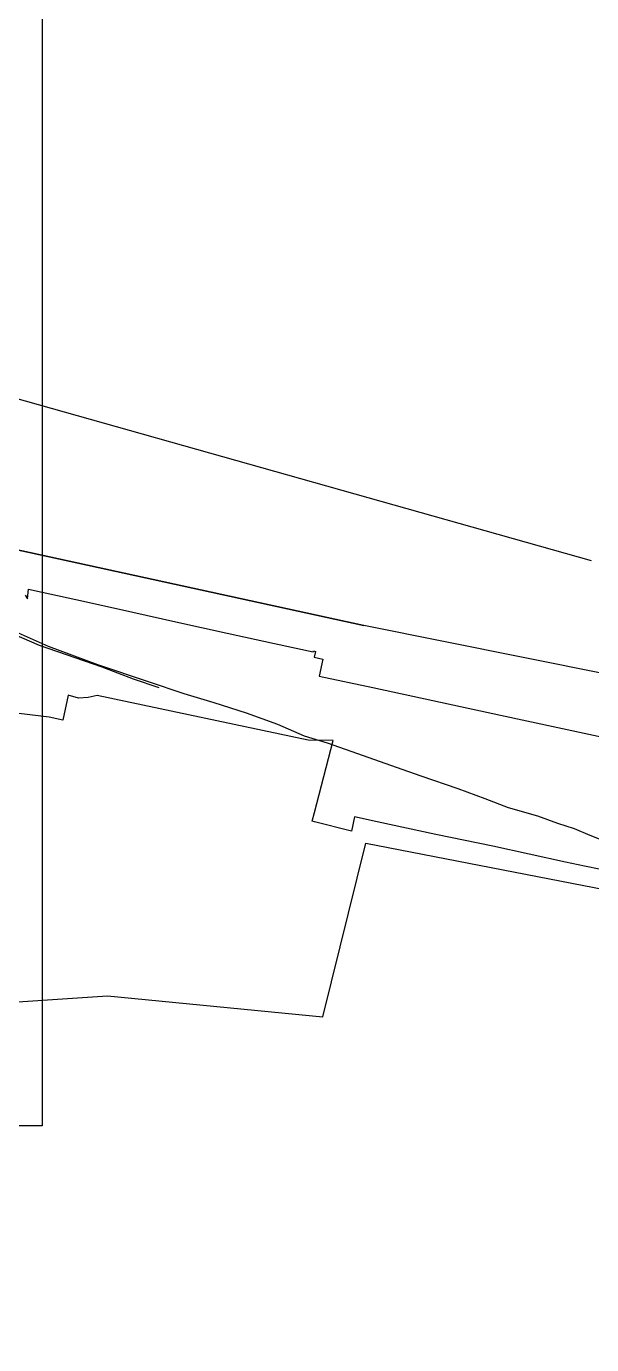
# Model space of a CAD drawing. Header units: metres. Extents: x -2743 to 126, y 13412 to 13916.
# Drawn here: x -1753.6 to -1625, y 13450.2 to 13750 of the extents above; entities that cross this region are included whole.
import ezdxf

# ---------------------------------------------------------------- set-up
doc = ezdxf.new("R2010")
doc.units = ezdxf.units.M
for name, color, linetype in [('link-улица Берзарина_Граница работ$0$ГП_Граница проектирования', 7, 'Continuous'), ('output[1-12]_3_ДЖКХ-24_03233up$0$Кабель электрический', 7, 'Continuous'), ('output[1-12]_brd$0$Граница заказа', 7, 'Continuous'), ('output[1-12]_brd$0$Рамки', 7, 'Continuous'), ('output[19-22]_brd$0$Граница заказа', 7, 'Continuous')]:
    doc.layers.add(name, color=color, linetype=linetype)

msp = doc.modelspace()

# ---------------------------------------------------------------- linework, layer by layer
at = {"layer": 'link-улица Берзарина_Граница работ$0$ГП_Граница проектирования'}
for points in [[(-1753.89, 13620.66), (-1753.34, 13619.83), (-1753.1, 13622.07), (-1750.05, 13621.4), (-1740.59, 13619.32), (-1729.36, 13616.82), (-1719.61, 13614.61), (-1707.89, 13612.03), (-1697.14, 13609.72), (-1688.34, 13607.82), (-1688.3, 13608), (-1687.81, 13607.9), (-1688.12, 13606.57), (-1686.17, 13606.16), (-1687, 13602.25), (-1674.79, 13599.66), (-1645.76, 13593.42), (-1618.6, 13587.57)], [(-1622.94, 13558.33), (-1626.64, 13559.08), (-1630.93, 13560), (-1647.45, 13563.58), (-1660.44, 13566.29), (-1673.79, 13569.11), (-1678.96, 13570.24), (-1679.62, 13567.05), (-1688.04, 13569.17), (-1688.55, 13569.3), (-1688.04, 13571.27), (-1683.82, 13587.6), (-1689.48, 13587.68), (-1737.47, 13597.84), (-1739.57, 13597.44), (-1741.71, 13597.29), (-1744.1, 13597.93), (-1745.31, 13592.29), (-1748.43, 13592.97), (-1755.31, 13593.81)]]:
    msp.add_lwpolyline(points, dxfattribs=at)
at = {"layer": 'output[1-12]_3_ДЖКХ-24_03233up$0$Кабель электрический'}
for points in [[(-1802.73, 13633.24), (-1800.23, 13632.01), (-1795.55, 13630.16), (-1790.5, 13627.56), (-1785.02, 13624.99), (-1779.67, 13622.19), (-1772.96, 13619.36), (-1766.54, 13616.56), (-1758.22, 13612.54), (-1750.72, 13609.28), (-1736.43, 13604.35), (-1729.32, 13601.69), (-1723.44, 13599.72)], [(-1760.33, 13614.26), (-1748.68, 13609.12), (-1737.39, 13604.95), (-1725.93, 13601.07), (-1717.75, 13598.32), (-1710.98, 13596.24), (-1703.62, 13593.9), (-1696.48, 13591.33), (-1690.37, 13588.68), (-1685.14, 13587.14), (-1676.95, 13584.2), (-1669.49, 13581.57), (-1663.9, 13579.58), (-1655.43, 13576.75), (-1649.33, 13574.48), (-1644.03, 13572.43), (-1637.3, 13570.49), (-1632.78, 13568.83), (-1628.99, 13567.62), (-1625.43, 13566.11), (-1623.31, 13565.29)]]:
    msp.add_lwpolyline(points, dxfattribs=at)
at = {"layer": 'output[1-12]_brd$0$Граница заказа'}
for points in [[(-1548.48, 13587.98), (-1676.87, 13613.82), (-1826.62, 13646.49), (-1941.49, 13702.81), (-1939.55, 13742.56), (-1946.32, 13757.81), (-2014.55, 13775.28), (-2049.48, 13776.6), (-2061.84, 13786.7), (-2071.03, 13788.68), (-2071.38, 13780.54), (-2071.93, 13777.3), (-2073.35, 13774.27), (-2077.47, 13770.51), (-2078.9, 13770.01), (-2095.38, 13773.45), (-2141.49, 13783.62), (-2188.32, 13793.95), (-2191.54, 13794.79), (-2200.75, 13795.89), (-2200.86, 13795.91), (-2208.04, 13797.44), (-2324.43, 13822.23)], [(-2346.58, 13797.27), (-2166.6, 13756.43), (-2146.46, 13744.45), (-2137.06, 13735.44), (-2116.08, 13730.56), (-2106.95, 13730.96), (-2106.95, 13685.73), (-2024.86, 13668.7), (-2016.47, 13689.27), (-1943.72, 13663.31), (-1875.38, 13614.1), (-1826.3, 13588.48), (-1816.17, 13541.73), (-1765.89, 13527.49), (-1735.12, 13529.54), (-1686.15, 13524.76), (-1676.41, 13564.26), (-1525.6, 13535), (-1412.06, 13512.98), (-1427.76, 13454.72), (-1407.55, 13450.24), (-1398.75, 13490), (-1344.68, 13479.8), (-1272.6, 13463)]]:
    msp.add_lwpolyline(points, dxfattribs=at)
at = {"layer": 'output[1-12]_brd$0$Рамки'}
msp.add_lwpolyline([(-2000, 13500), (-2000, 13800), (-1750, 13800), (-1750, 13500), (-2000, 13500)], dxfattribs=at)
at = {"layer": 'output[19-22]_brd$0$Граница заказа'}
for points in [[(-1625.05, 13628.52), (-1822.93, 13684.32)], [(-1826.62, 13646.49), (-1676.87, 13613.82)]]:
    msp.add_lwpolyline(points, dxfattribs=at)

doc.saveas('drawing.dxf')
